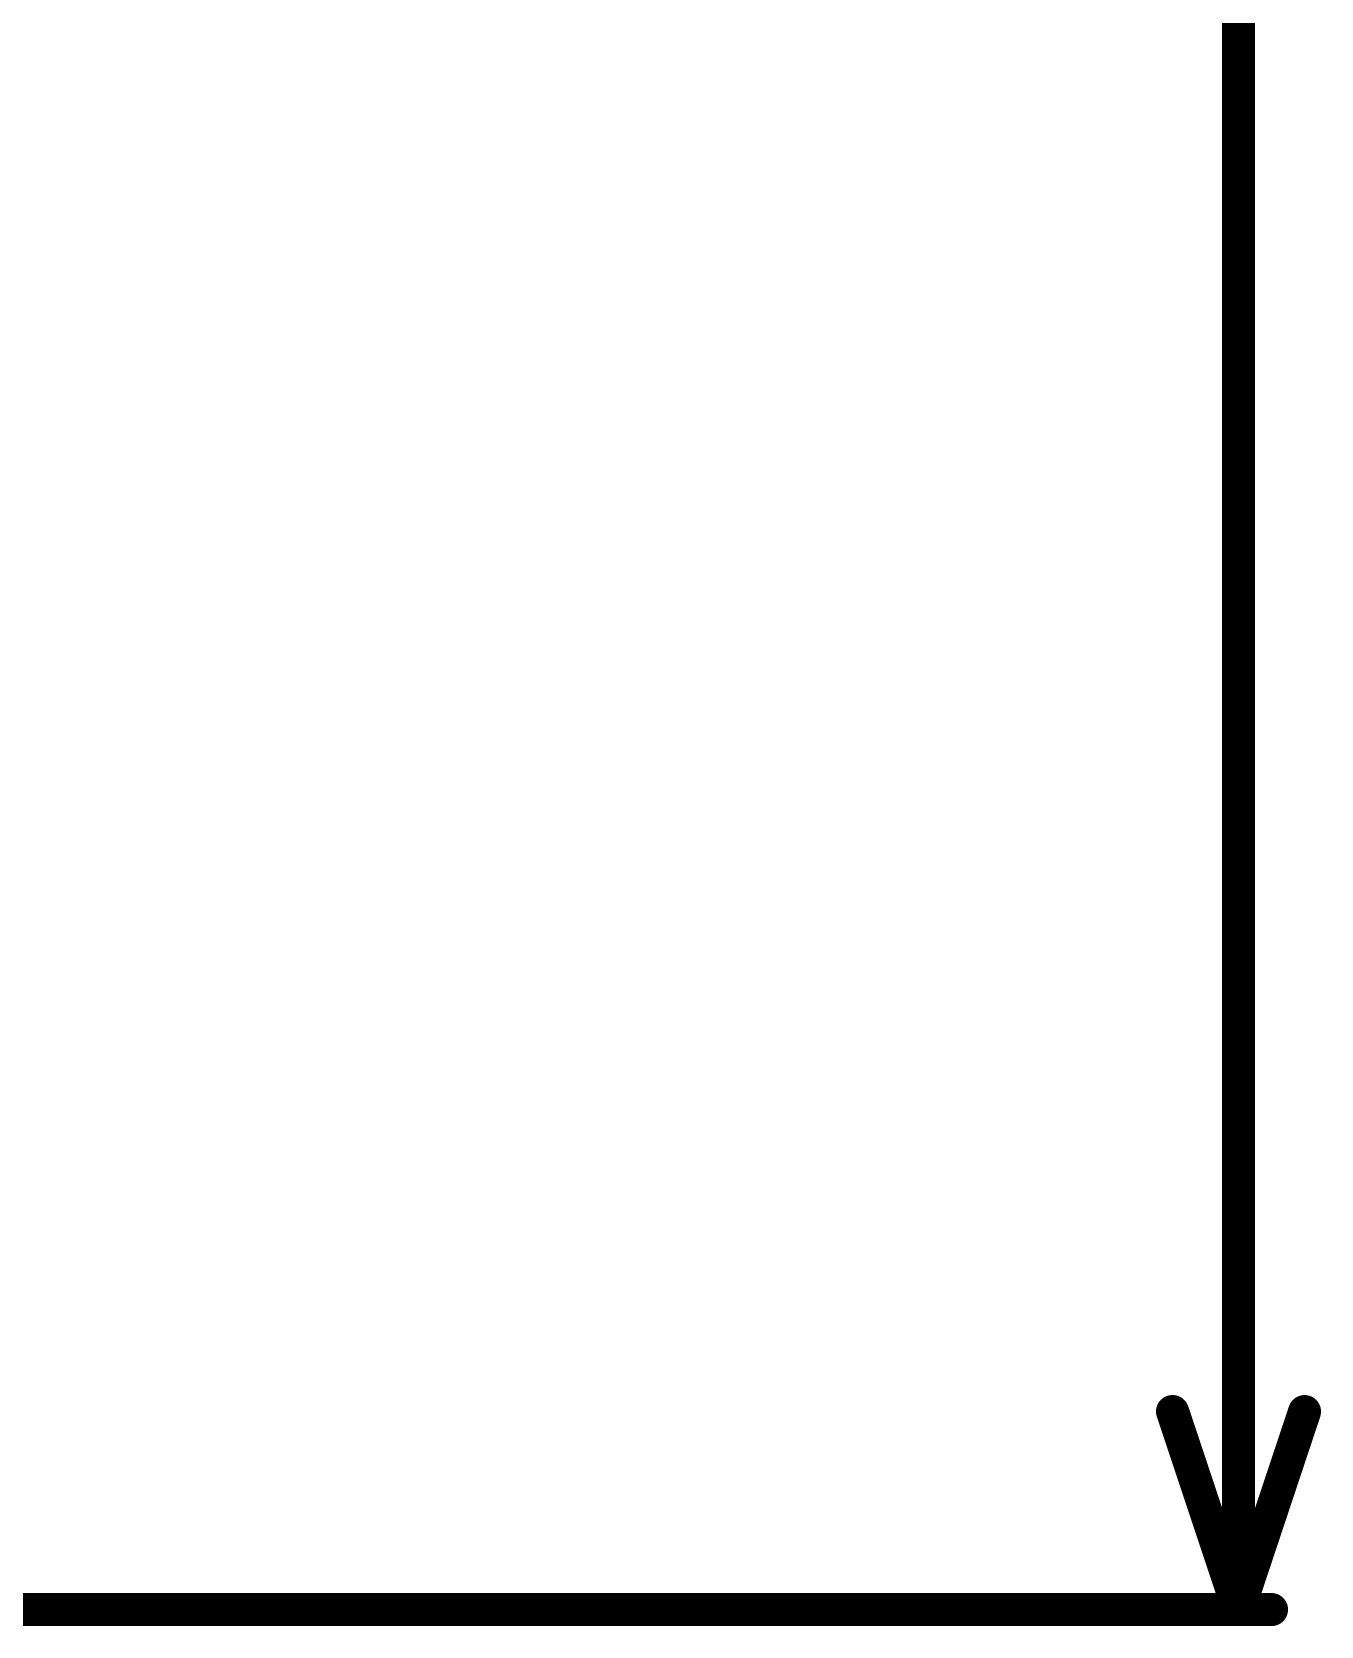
# Model space of a CAD drawing. Header units: inches. Extents: x -13 to 356, y -4 to 120.
# Drawn here: x 33.01 to 42.93, y -3.13 to 9.14 of the extents above; entities that cross this region are included whole.
import ezdxf

# ---------------------------------------------------------------- set-up
doc = ezdxf.new("R2010")
doc.units = ezdxf.units.IN
doc.layers.add('Dimensions', color=6, linetype='Continuous')

msp = doc.modelspace()

# ---------------------------------------------------------------- linework, layer by layer
at = {"layer": 'Dimensions'}
for points in [[(42.291, -3, 0.254, 0.254, 0), (42.291, 14.666, 0.254, 0.254, 0)], [(41.783, -1.476, 0.254, 0.254, 0), (42.291, -3, 0.254, 0.254, 0)], [(42.291, -3, 0.254, 0.254, 0), (42.799, -1.476, 0.254, 0.254, 0)], [(32.034, -3, 0.254, 0.254, 0), (42.545, -3, 0.254, 0.254, 0)]]:
    msp.add_lwpolyline(points, format="xyseb", dxfattribs=at)
for points in [[(41.719, -1.476, 0.127, 0.127, 1), (41.846, -1.476, 0.127, 0.127, 1)], [(42.736, -1.476, 0.127, 0.127, 1), (42.862, -1.476, 0.127, 0.127, 1)], [(42.227, -3, 0.127, 0.127, 1), (42.354, -3, 0.127, 0.127, 1)], [(42.227, -3, 0.127, 0.127, 1), (42.354, -3, 0.127, 0.127, 1)], [(42.227, -3, 0.127, 0.127, 1), (42.354, -3, 0.127, 0.127, 1)], [(42.481, -3, 0.127, 0.127, 1), (42.608, -3, 0.127, 0.127, 1)]]:
    msp.add_lwpolyline(points, format="xyseb", close=True, dxfattribs=at)

doc.saveas('drawing.dxf')
